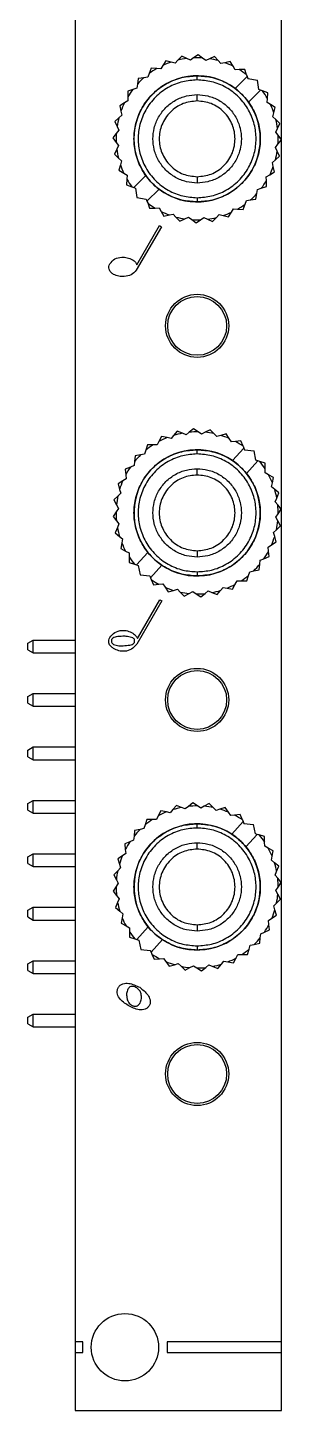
# Model space of a CAD drawing. Extents: x 93 to 106, y 90 to 218.
# Drawn here: x 93.5 to 105.5, y 89.9 to 155.6 of the extents above; entities that cross this region are included whole.
import ezdxf

# ---------------------------------------------------------------- set-up
doc = ezdxf.new("R2010")
doc.units = 0
doc.layers.get('0').update_dxf_attribs({"linetype": 'CONTINUOUS'})

msp = doc.modelspace()

# ---------------------------------------------------------------- linework, layer by layer
at = {"color": 7, "linetype": 'CONTINUOUS'}
for p, q in [((95.706, 215.131), (95.706, 93.131)), ((105.506, 93.131), (105.506, 180.8)), ((99.879, 153.811), (99.778, 153.649)), ((100.02, 154.035), (99.879, 153.811)), ((100.276, 153.97), (100.02, 154.035)), ((100.461, 153.923), (100.276, 153.97)), ((100.591, 154.061), (100.461, 153.923)), ((100.773, 154.253), (100.591, 154.061)), ((101.012, 154.139), (100.773, 154.253)), ((101.183, 154.057), (101.012, 154.139)), ((101.338, 154.168), (101.183, 154.057)), ((101.554, 154.321), (101.338, 154.168)), ((101.766, 154.162), (101.554, 154.321)), ((101.918, 154.048), (101.766, 154.162)), ((102.092, 154.126), (101.918, 154.048)), ((102.334, 154.235), (102.092, 154.126)), ((102.51, 154.038), (102.334, 154.235)), ((102.638, 153.896), (102.51, 154.038)), ((102.823, 153.939), (102.638, 153.896)), ((103.081, 153.998), (102.823, 153.939)), ((103.216, 153.77), (103.081, 153.998)), ((98.712, 153.183), (98.668, 152.923)), ((98.974, 153.221), (98.712, 153.183)), ((99.162, 153.248), (98.974, 153.221)), ((99.23, 153.426), (99.162, 153.248)), ((99.324, 153.674), (99.23, 153.426)), ((99.588, 153.66), (99.324, 153.674)), ((99.778, 153.649), (99.588, 153.66)), ((101.506, 153.121), (101.506, 153.321)), ((103.313, 153.607), (103.216, 153.77)), ((103.504, 153.612), (103.313, 153.607)), ((103.314, 152.715), (103.889, 153.277)), ((103.768, 153.62), (103.504, 153.612)), ((103.856, 153.37), (103.768, 153.62)), ((103.856, 153.37), (103.889, 153.277)), ((103.889, 153.277), (103.92, 153.191)), ((103.92, 153.191), (104.368, 153.115)), ((98.457, 152.672), (98.207, 152.583)), ((98.207, 152.583), (98.215, 152.319)), ((98.636, 152.735), (98.457, 152.672)), ((98.668, 152.923), (98.636, 152.735)), ((103.943, 152.071), (104.518, 152.633)), ((104.433, 152.665), (104.368, 153.115)), ((104.518, 152.633), (104.433, 152.665)), ((104.611, 152.597), (104.518, 152.633)), ((104.858, 152.503), (104.611, 152.597)), ((104.844, 152.239), (104.858, 152.503)), ((98.057, 152.031), (97.829, 151.896)), ((97.829, 151.896), (97.888, 151.638)), ((98.22, 152.129), (98.057, 152.031)), ((98.215, 152.319), (98.22, 152.129)), ((101.506, 152.121), (101.506, 152.421)), ((104.834, 152.049), (104.844, 152.239)), ((104.995, 151.948), (104.834, 152.049)), ((105.22, 151.807), (104.995, 151.948)), ((97.789, 151.326), (97.592, 151.149)), ((97.931, 151.453), (97.789, 151.326)), ((97.888, 151.638), (97.931, 151.453)), ((105.107, 151.366), (105.154, 151.551)), ((105.246, 151.236), (105.107, 151.366)), ((105.154, 151.551), (105.22, 151.807)), ((105.438, 151.054), (105.246, 151.236)), ((97.665, 150.581), (97.506, 150.369)), ((97.592, 151.149), (97.701, 150.907)), ((97.779, 150.734), (97.665, 150.581)), ((97.701, 150.907), (97.779, 150.734)), ((105.242, 150.644), (105.324, 150.815)), ((105.352, 150.489), (105.242, 150.644)), ((105.324, 150.815), (105.438, 151.054)), ((97.506, 150.369), (97.66, 150.154)), ((97.66, 150.154), (97.77, 149.999)), ((97.77, 149.999), (97.688, 149.827)), ((105.233, 149.909), (105.347, 150.061)), ((105.311, 149.735), (105.233, 149.909)), ((105.347, 150.061), (105.506, 150.273)), ((105.506, 150.273), (105.352, 150.489)), ((97.688, 149.827), (97.574, 149.588)), ((97.574, 149.588), (97.766, 149.407)), ((97.766, 149.407), (97.905, 149.276)), ((97.905, 149.276), (97.858, 149.092)), ((105.081, 149.189), (105.223, 149.317)), ((105.223, 149.317), (105.419, 149.494)), ((105.419, 149.494), (105.311, 149.735)), ((97.858, 149.092), (97.792, 148.835)), ((97.792, 148.835), (98.016, 148.695)), ((98.016, 148.695), (98.178, 148.593)), ((98.178, 148.593), (98.168, 148.403)), ((99.069, 148.571), (98.494, 148.01)), ((104.792, 148.514), (104.955, 148.611)), ((104.955, 148.611), (105.183, 148.746)), ((105.124, 149.004), (105.081, 149.189)), ((105.183, 148.746), (105.124, 149.004)), ((98.168, 148.403), (98.154, 148.139)), ((98.154, 148.139), (98.401, 148.045)), ((98.401, 148.045), (98.494, 148.01)), ((98.494, 148.01), (98.579, 147.977)), ((98.579, 147.977), (98.644, 147.527)), ((99.698, 147.927), (99.122, 147.366)), ((101.506, 148.521), (101.506, 148.221)), ((104.344, 147.72), (104.376, 147.907)), ((104.376, 147.907), (104.555, 147.971)), ((104.555, 147.971), (104.805, 148.059)), ((104.797, 148.324), (104.792, 148.514)), ((104.805, 148.059), (104.797, 148.324)), ((98.644, 147.527), (99.092, 147.451)), ((99.092, 147.451), (99.122, 147.366)), ((99.122, 147.366), (99.156, 147.272)), ((99.156, 147.272), (99.244, 147.022)), ((101.506, 147.521), (101.506, 147.321)), ((103.782, 147.216), (103.85, 147.394)), ((103.85, 147.394), (104.038, 147.421)), ((104.038, 147.421), (104.3, 147.459)), ((104.3, 147.459), (104.344, 147.72)), ((99.244, 147.022), (99.508, 147.03)), ((99.508, 147.03), (99.698, 147.036)), ((99.698, 147.036), (99.796, 146.872)), ((99.796, 146.872), (99.931, 146.644)), ((99.931, 146.644), (100.189, 146.704)), ((100.189, 146.704), (100.374, 146.746)), ((100.374, 146.746), (100.501, 146.605)), ((100.501, 146.605), (100.678, 146.408)), ((100.92, 146.516), (101.093, 146.594)), ((101.093, 146.594), (101.246, 146.48)), ((101.673, 146.475), (101.828, 146.585)), ((101.828, 146.585), (102, 146.503)), ((102.239, 146.389), (102.421, 146.581)), ((102.421, 146.581), (102.551, 146.72)), ((102.551, 146.72), (102.736, 146.673)), ((102.736, 146.673), (102.992, 146.607)), ((102.992, 146.607), (103.133, 146.832)), ((103.133, 146.832), (103.234, 146.993)), ((103.234, 146.993), (103.424, 146.983)), ((103.424, 146.983), (103.688, 146.969)), ((103.688, 146.969), (103.782, 147.216)), ((99.812, 146.144), (98.616, 144.072)), ((98.637, 144.331), (99.716, 146.199)), ((99.716, 146.199), (99.812, 146.144)), ((100.678, 146.408), (100.92, 146.516)), ((101.246, 146.48), (101.458, 146.321)), ((101.458, 146.321), (101.673, 146.475)), ((102, 146.503), (102.239, 146.389)), ((99.82, 136.168), (99.692, 135.937)), ((100.08, 136.117), (99.82, 136.168)), ((100.266, 136.08), (100.08, 136.117)), ((100.389, 136.226), (100.266, 136.08)), ((100.56, 136.428), (100.389, 136.226)), ((100.805, 136.327), (100.56, 136.428)), ((100.98, 136.254), (100.805, 136.327)), ((101.129, 136.373), (100.98, 136.254)), ((101.336, 136.538), (101.129, 136.373)), ((101.557, 136.391), (101.336, 136.538)), ((101.715, 136.285), (101.557, 136.391)), ((101.884, 136.373), (101.715, 136.285)), ((102.119, 136.494), (101.884, 136.373)), ((102.307, 136.307), (102.119, 136.494)), ((102.441, 136.173), (102.307, 136.307)), ((102.624, 136.225), (102.441, 136.173)), ((102.879, 136.298), (102.624, 136.225)), ((103.026, 136.078), (102.879, 136.298)), ((103.132, 135.92), (103.026, 136.078)), ((99.064, 135.518), (99.006, 135.336)), ((99.145, 135.77), (99.064, 135.518)), ((99.409, 135.77), (99.145, 135.77)), ((99.6, 135.77), (99.409, 135.77)), ((99.692, 135.937), (99.6, 135.77)), ((101.506, 135.341), (101.506, 135.541)), ((103.321, 135.936), (103.132, 135.92)), ((103.181, 135.03), (103.725, 135.622)), ((103.585, 135.958), (103.321, 135.936)), ((103.687, 135.714), (103.585, 135.958)), ((103.687, 135.714), (103.725, 135.622)), ((103.725, 135.622), (103.76, 135.538)), ((103.76, 135.538), (104.212, 135.487)), ((104.301, 135.041), (104.212, 135.487)), ((98.509, 134.795), (98.333, 134.722)), ((98.53, 134.984), (98.509, 134.795)), ((98.56, 135.247), (98.53, 134.984)), ((98.82, 135.299), (98.56, 135.247)), ((99.006, 135.336), (98.82, 135.299)), ((103.844, 134.421), (104.388, 135.013)), ((104.388, 135.013), (104.301, 135.041)), ((104.482, 134.983), (104.388, 135.013)), ((104.735, 134.902), (104.482, 134.983)), ((104.735, 134.638), (104.735, 134.902)), ((98.127, 134.167), (97.969, 134.061)), ((98.333, 134.722), (98.089, 134.62)), ((98.089, 134.62), (98.111, 134.357)), ((98.111, 134.357), (98.127, 134.167)), ((101.506, 134.341), (101.506, 134.641)), ((104.735, 134.448), (104.735, 134.638)), ((104.902, 134.355), (104.735, 134.448)), ((105.133, 134.227), (104.902, 134.355)), ((105.082, 133.968), (105.133, 134.227)), ((97.874, 133.477), (97.74, 133.342)), ((97.969, 134.061), (97.749, 133.914)), ((97.749, 133.914), (97.822, 133.659)), ((97.822, 133.659), (97.874, 133.477)), ((105.045, 133.781), (105.082, 133.968)), ((105.19, 133.658), (105.045, 133.781)), ((105.392, 133.487), (105.19, 133.658)), ((105.291, 133.243), (105.392, 133.487)), ((97.74, 133.342), (97.553, 133.154)), ((97.553, 133.154), (97.675, 132.919)), ((97.675, 132.919), (97.762, 132.75)), ((105.219, 133.067), (105.291, 133.243)), ((105.337, 132.918), (105.219, 133.067)), ((105.502, 132.711), (105.337, 132.918)), ((97.656, 132.592), (97.51, 132.372)), ((97.51, 132.372), (97.674, 132.165)), ((97.762, 132.75), (97.656, 132.592)), ((97.674, 132.165), (97.793, 132.016)), ((105.25, 132.332), (105.356, 132.491)), ((105.337, 132.163), (105.25, 132.332)), ((105.459, 131.928), (105.337, 132.163)), ((105.356, 132.491), (105.502, 132.711)), ((97.72, 131.84), (97.619, 131.595)), ((97.619, 131.595), (97.821, 131.424)), ((97.793, 132.016), (97.72, 131.84)), ((105.137, 131.606), (105.272, 131.74)), ((105.19, 131.423), (105.137, 131.606)), ((105.272, 131.74), (105.459, 131.928)), ((97.821, 131.424), (97.967, 131.301)), ((97.93, 131.115), (97.879, 130.855)), ((97.879, 130.855), (98.11, 130.727)), ((97.967, 131.301), (97.93, 131.115)), ((104.885, 130.915), (105.043, 131.021)), ((104.901, 130.726), (104.885, 130.915)), ((105.043, 131.021), (105.263, 131.169)), ((105.263, 131.169), (105.19, 131.423)), ((98.11, 130.727), (98.277, 130.635)), ((98.277, 130.635), (98.277, 130.445)), ((98.277, 130.445), (98.277, 130.18)), ((98.277, 130.18), (98.529, 130.099)), ((99.168, 130.661), (98.624, 130.069)), ((101.506, 130.741), (101.506, 130.441)), ((104.482, 130.098), (104.503, 130.287)), ((104.503, 130.287), (104.679, 130.36)), ((104.679, 130.36), (104.923, 130.462)), ((104.923, 130.462), (104.901, 130.726)), ((98.529, 130.099), (98.624, 130.069)), ((98.624, 130.069), (98.711, 130.041)), ((98.711, 130.041), (98.8, 129.595)), ((98.8, 129.595), (99.252, 129.544)), ((99.252, 129.544), (99.287, 129.46)), ((99.831, 130.052), (99.287, 129.46)), ((101.506, 129.741), (101.506, 129.541)), ((103.867, 129.313), (103.948, 129.565)), ((103.948, 129.565), (104.006, 129.746)), ((104.006, 129.746), (104.192, 129.783)), ((104.192, 129.783), (104.452, 129.835)), ((104.452, 129.835), (104.482, 130.098)), ((99.287, 129.46), (99.325, 129.368)), ((99.325, 129.368), (99.427, 129.124)), ((99.427, 129.124), (99.69, 129.146)), ((99.69, 129.146), (99.88, 129.162)), ((99.88, 129.162), (99.986, 129.004)), ((99.986, 129.004), (100.133, 128.784)), ((100.133, 128.784), (100.388, 128.857)), ((100.388, 128.857), (100.57, 128.91)), ((100.57, 128.91), (100.705, 128.775)), ((101.883, 128.71), (102.031, 128.828)), ((102.031, 128.828), (102.207, 128.756)), ((102.452, 128.655), (102.623, 128.857)), ((102.623, 128.857), (102.746, 129.002)), ((102.746, 129.002), (102.932, 128.965)), ((102.932, 128.965), (103.192, 128.914)), ((103.192, 128.914), (103.32, 129.145)), ((103.32, 129.145), (103.412, 129.312)), ((103.412, 129.312), (103.603, 129.312)), ((103.603, 129.312), (103.867, 129.313)), ((99.825, 128.356), (98.638, 126.3)), ((98.666, 126.571), (99.729, 128.412)), ((99.729, 128.412), (99.825, 128.356)), ((100.705, 128.775), (100.893, 128.588)), ((100.893, 128.588), (101.128, 128.71)), ((101.128, 128.71), (101.297, 128.797)), ((101.297, 128.797), (101.455, 128.692)), ((101.455, 128.692), (101.676, 128.545)), ((101.676, 128.545), (101.883, 128.71)), ((102.207, 128.756), (102.452, 128.655)), ((93.455, 126.349), (93.709, 126.496)), ((93.455, 126.033), (93.455, 126.349)), ((93.709, 125.886), (93.709, 126.496)), ((93.709, 126.496), (95.706, 126.496)), ((93.455, 126.033), (93.709, 125.886)), ((93.709, 125.886), (95.706, 125.886)), ((93.455, 123.809), (93.709, 123.956)), ((93.455, 123.493), (93.455, 123.809)), ((93.709, 123.346), (93.709, 123.956)), ((93.709, 123.956), (95.706, 123.956)), ((93.455, 123.493), (93.709, 123.346)), ((93.709, 123.346), (95.706, 123.346)), ((93.455, 121.269), (93.709, 121.416)), ((93.455, 120.953), (93.455, 121.269)), ((93.455, 120.953), (93.709, 120.806)), ((93.709, 120.806), (93.709, 121.416)), ((93.709, 121.416), (95.706, 121.416)), ((93.709, 120.806), (95.706, 120.806)), ((93.455, 118.729), (93.709, 118.876)), ((93.455, 118.413), (93.455, 118.729)), ((93.455, 118.413), (93.709, 118.266)), ((93.709, 118.266), (93.709, 118.876)), ((93.709, 118.876), (95.706, 118.876)), ((99.785, 118.372), (99.659, 118.139)), ((100.045, 118.323), (99.785, 118.372)), ((100.232, 118.288), (100.045, 118.323)), ((100.353, 118.435), (100.232, 118.288)), ((100.522, 118.638), (100.353, 118.435)), ((100.768, 118.54), (100.522, 118.638)), ((100.944, 118.469), (100.768, 118.54)), ((101.092, 118.589), (100.944, 118.469)), ((101.297, 118.756), (101.092, 118.589)), ((101.519, 118.611), (101.297, 118.756)), ((101.678, 118.507), (101.519, 118.611)), ((101.847, 118.596), (101.678, 118.507)), ((102.081, 118.72), (101.847, 118.596)), ((102.27, 118.535), (102.081, 118.72)), ((102.406, 118.402), (102.27, 118.535)), ((102.588, 118.456), (102.406, 118.402)), ((102.842, 118.531), (102.588, 118.456)), ((102.991, 118.313), (102.842, 118.531)), ((103.099, 118.156), (102.991, 118.313)), ((93.709, 118.266), (95.706, 118.266)), ((99.035, 117.714), (98.979, 117.532)), ((99.113, 117.967), (99.035, 117.714)), ((99.378, 117.97), (99.113, 117.967)), ((99.568, 117.972), (99.378, 117.97)), ((99.659, 118.139), (99.568, 117.972)), ((101.506, 117.561), (101.506, 117.761)), ((103.288, 118.174), (103.099, 118.156)), ((103.157, 117.266), (103.695, 117.864)), ((103.552, 118.198), (103.288, 118.174)), ((103.656, 117.955), (103.552, 118.198)), ((103.656, 117.955), (103.695, 117.864)), ((103.695, 117.864), (103.731, 117.78)), ((103.731, 117.78), (104.183, 117.733)), ((104.277, 117.288), (104.183, 117.733)), ((98.507, 117.175), (98.487, 116.986)), ((98.534, 117.438), (98.507, 117.175)), ((98.793, 117.493), (98.534, 117.438)), ((98.979, 117.532), (98.793, 117.493)), ((103.825, 116.664), (104.364, 117.261)), ((104.364, 117.261), (104.277, 117.288)), ((104.459, 117.232), (104.364, 117.261)), ((104.711, 117.154), (104.459, 117.232)), ((104.714, 116.889), (104.711, 117.154)), ((93.455, 116.189), (93.709, 116.336)), ((93.709, 115.726), (93.709, 116.336)), ((93.709, 116.336), (95.706, 116.336)), ((98.111, 116.354), (97.954, 116.247)), ((98.312, 116.911), (98.069, 116.807)), ((98.069, 116.807), (98.093, 116.544)), ((98.093, 116.544), (98.111, 116.354)), ((98.487, 116.986), (98.312, 116.911)), ((101.506, 116.561), (101.506, 116.861)), ((104.717, 116.699), (104.714, 116.889)), ((104.884, 116.608), (104.717, 116.699)), ((105.117, 116.482), (104.884, 116.608)), ((105.068, 116.222), (105.117, 116.482)), ((93.455, 115.873), (93.455, 116.189)), ((93.455, 115.873), (93.709, 115.726)), ((93.709, 115.726), (95.706, 115.726)), ((97.954, 116.247), (97.736, 116.097)), ((97.736, 116.097), (97.811, 115.844)), ((97.811, 115.844), (97.866, 115.661)), ((105.033, 116.035), (105.068, 116.222)), ((105.179, 115.914), (105.033, 116.035)), ((105.383, 115.745), (105.179, 115.914)), ((105.284, 115.499), (105.383, 115.745)), ((97.732, 115.525), (97.547, 115.336)), ((97.547, 115.336), (97.671, 115.102)), ((97.671, 115.102), (97.76, 114.934)), ((97.866, 115.661), (97.732, 115.525)), ((105.214, 115.323), (105.284, 115.499)), ((105.334, 115.175), (105.214, 115.323)), ((105.5, 114.97), (105.334, 115.175)), ((97.656, 114.774), (97.511, 114.553)), ((97.511, 114.553), (97.678, 114.347)), ((97.76, 114.934), (97.656, 114.774)), ((105.252, 114.589), (105.356, 114.748)), ((105.341, 114.42), (105.252, 114.589)), ((105.464, 114.186), (105.341, 114.42)), ((105.356, 114.748), (105.5, 114.97)), ((93.455, 113.649), (93.709, 113.796)), ((93.709, 113.186), (93.709, 113.796)), ((93.709, 113.796), (95.706, 113.796)), ((97.727, 114.023), (97.629, 113.777)), ((97.629, 113.777), (97.833, 113.609)), ((97.678, 114.347), (97.798, 114.2)), ((97.798, 114.2), (97.727, 114.023)), ((105.146, 113.861), (105.279, 113.997)), ((105.201, 113.679), (105.146, 113.861)), ((105.279, 113.997), (105.464, 114.186)), ((93.455, 113.333), (93.455, 113.649)), ((93.455, 113.333), (93.709, 113.186)), ((93.709, 113.186), (95.706, 113.186)), ((97.833, 113.609), (97.979, 113.487)), ((97.944, 113.3), (97.895, 113.04)), ((97.979, 113.487), (97.944, 113.3)), ((104.901, 113.168), (105.058, 113.276)), ((104.918, 112.979), (104.901, 113.168)), ((105.058, 113.276), (105.276, 113.425)), ((105.276, 113.425), (105.201, 113.679)), ((97.895, 113.04), (98.128, 112.914)), ((98.128, 112.914), (98.295, 112.823)), ((98.295, 112.823), (98.297, 112.633)), ((98.297, 112.633), (98.3, 112.369)), ((99.186, 112.859), (98.648, 112.261)), ((101.506, 112.961), (101.506, 112.661)), ((104.505, 112.347), (104.525, 112.537)), ((104.525, 112.537), (104.7, 112.611)), ((104.7, 112.611), (104.943, 112.715)), ((104.943, 112.715), (104.918, 112.979)), ((98.3, 112.369), (98.553, 112.29)), ((98.553, 112.29), (98.648, 112.261)), ((98.648, 112.261), (98.735, 112.234)), ((98.735, 112.234), (98.829, 111.789)), ((98.829, 111.789), (99.281, 111.742)), ((99.281, 111.742), (99.317, 111.659)), ((99.855, 112.256), (99.317, 111.659)), ((101.506, 111.961), (101.506, 111.761)), ((103.899, 111.556), (103.977, 111.809)), ((103.977, 111.809), (104.033, 111.99)), ((104.033, 111.99), (104.219, 112.03)), ((104.219, 112.03), (104.478, 112.084)), ((104.478, 112.084), (104.505, 112.347)), ((93.455, 111.109), (93.709, 111.256)), ((93.455, 110.793), (93.455, 111.109)), ((93.709, 110.646), (93.709, 111.256)), ((93.709, 111.256), (95.706, 111.256)), ((99.317, 111.659), (99.356, 111.567)), ((99.356, 111.567), (99.46, 111.324)), ((99.46, 111.324), (99.724, 111.349)), ((99.724, 111.349), (99.913, 111.366)), ((99.913, 111.366), (100.02, 111.209)), ((100.02, 111.209), (100.17, 110.991)), ((100.424, 111.066), (100.606, 111.121)), ((100.606, 111.121), (100.742, 110.988)), ((102.49, 110.884), (102.659, 111.088)), ((102.659, 111.088), (102.78, 111.234)), ((102.78, 111.234), (102.967, 111.199)), ((102.967, 111.199), (103.227, 111.15)), ((103.227, 111.15), (103.353, 111.383)), ((103.353, 111.383), (103.444, 111.551)), ((103.444, 111.551), (103.634, 111.553)), ((103.634, 111.553), (103.899, 111.556)), ((93.455, 110.793), (93.709, 110.646)), ((93.709, 110.646), (95.706, 110.646)), ((100.17, 110.991), (100.424, 111.066)), ((100.742, 110.988), (100.931, 110.803)), ((100.931, 110.803), (101.165, 110.926)), ((101.165, 110.926), (101.333, 111.015)), ((101.333, 111.015), (101.493, 110.911)), ((101.493, 110.911), (101.714, 110.767)), ((101.714, 110.767), (101.92, 110.933)), ((101.92, 110.933), (102.067, 111.053)), ((102.067, 111.053), (102.244, 110.983)), ((102.244, 110.983), (102.49, 110.884)), ((93.455, 108.569), (93.709, 108.716)), ((93.455, 108.253), (93.455, 108.569)), ((93.709, 108.106), (93.709, 108.716)), ((93.709, 108.716), (95.706, 108.716)), ((93.455, 108.253), (93.709, 108.106)), ((93.709, 108.106), (95.706, 108.106)), ((95.706, 93.131), (95.706, 92.631)), ((96.076, 93.131), (95.706, 93.131)), ((96.076, 92.631), (96.076, 93.131)), ((100.076, 93.131), (100.076, 92.631)), ((105.506, 93.131), (100.076, 93.131)), ((105.506, 92.631), (105.506, 93.131)), ((95.706, 92.631), (96.076, 92.631)), ((95.706, 92.631), (95.706, 89.881)), ((100.076, 92.631), (105.506, 92.631)), ((105.506, 89.881), (105.506, 92.631)), ((95.706, 89.881), (105.506, 89.881))]:
    msp.add_line(p, q, dxfattribs=at)
for centre, radius in [((101.506, 141.431), 1.5), ((101.506, 141.431), 1.4), ((101.506, 123.651), 1.5), ((101.506, 123.651), 1.4), ((101.506, 105.871), 1.5), ((101.506, 105.871), 1.4), ((98.076, 92.881), 1.6)]:
    msp.add_circle(centre, radius, dxfattribs=at)
for centre, radius, start, end in [((101.506, 150.321), 3.85, 108.62559, 114.99334), ((101.506, 150.321), 3.85, 97.37559, 103.74334), ((101.506, 150.321), 3.85, 86.12559, 92.49334), ((101.506, 150.321), 3.85, 74.87559, 81.24334), ((101.506, 150.321), 3.85, 63.62559, 69.99334), ((101.506, 150.321), 3, 52.93639, 215.68254), ((101.506, 150.321), 3.85, 131.12559, 137.49334), ((101.506, 150.321), 3.85, 119.87559, 126.24334), ((101.506, 150.321), 3.85, 52.37559, 58.74334), ((101.506, 150.321), 3.85, 142.37559, 148.74334), ((101.506, 150.321), 3, 35.68254, 52.93639), ((101.506, 150.321), 3.85, 29.87559, 36.24334), ((101.506, 150.321), 3.85, 153.62559, 159.99334), ((101.506, 150.321), 3, 232.93639, 35.68254), ((101.506, 150.321), 3.85, 18.62559, 24.99334), ((101.506, 150.321), 3.85, 164.87559, 171.24334), ((101.506, 150.321), 3.85, 7.37559, 13.74334), ((101.506, 150.321), 3.85, 176.12559, 182.49334), ((101.506, 150.321), 3.85, 356.12559, 2.49334), ((101.506, 150.321), 3.85, 187.37559, 193.74334), ((101.506, 150.321), 3.85, 344.87559, 351.24334), ((101.506, 150.321), 3.85, 198.62559, 204.99334), ((101.506, 150.321), 3, 215.68254, 232.93639), ((101.506, 150.321), 3.85, 333.62559, 339.99334), ((101.506, 150.321), 3.85, 209.87559, 216.24334), ((101.506, 150.321), 3.85, 322.37559, 328.74334), ((101.506, 150.321), 3.85, 232.37559, 238.74334), ((101.506, 150.321), 3.85, 311.12559, 317.49334), ((101.506, 150.321), 3.85, 243.62559, 249.99334), ((101.506, 150.321), 3.85, 254.87559, 261.24334), ((101.506, 150.321), 3.85, 277.37559, 283.74334), ((101.506, 150.321), 3.85, 288.62559, 294.99334), ((101.506, 150.321), 3.85, 299.87559, 306.24334), ((101.506, 150.321), 3.85, 266.12559, 272.49334), ((101.506, 132.541), 3.85, 111.74624, 118.11399), ((101.506, 132.541), 3.85, 100.49624, 106.86399), ((101.506, 132.541), 3.85, 89.24624, 95.61399), ((101.506, 132.541), 3.85, 77.99624, 84.36399), ((101.506, 132.541), 3.85, 66.74624, 73.11399), ((101.506, 132.541), 3, 56.05704, 218.80319), ((101.506, 132.541), 3.85, 122.99624, 129.36399), ((101.506, 132.541), 3.85, 55.49624, 61.86399), ((101.506, 132.541), 3.85, 134.24624, 140.61399), ((101.506, 132.541), 3, 38.80319, 56.05704), ((101.506, 132.541), 3.85, 32.99624, 39.36399), ((101.506, 132.541), 3.85, 145.49624, 151.86399), ((101.506, 132.541), 3, 236.05704, 38.80319), ((101.506, 132.541), 3.85, 21.74624, 28.11399), ((101.506, 132.541), 3.85, 156.74624, 163.11399), ((101.506, 132.541), 3.85, 10.49624, 16.86399), ((101.506, 132.541), 3.85, 167.99624, 174.36399), ((101.506, 132.541), 3.85, 359.24624, 5.61399), ((101.506, 132.541), 3.85, 179.24624, 185.61399), ((101.506, 132.541), 3.85, 347.99624, 354.36399), ((101.506, 132.541), 3.85, 190.49624, 196.86399), ((101.506, 132.541), 3.85, 201.74624, 208.11399), ((101.506, 132.541), 3.85, 336.74624, 343.11399), ((101.506, 132.541), 3.85, 212.99624, 219.36399), ((101.506, 132.541), 3, 218.80319, 236.05704), ((101.506, 132.541), 3.85, 325.49624, 331.86399), ((101.506, 132.541), 3.85, 302.99624, 309.36399), ((101.506, 132.541), 3.85, 314.24624, 320.61399), ((101.506, 132.541), 3.85, 235.49624, 241.86399), ((101.506, 132.541), 3.85, 246.74624, 253.11399), ((101.506, 132.541), 3.85, 280.49624, 286.86399), ((101.506, 132.541), 3.85, 291.74624, 298.11399), ((101.506, 132.541), 3.85, 257.99624, 264.36399), ((101.506, 132.541), 3.85, 269.24624, 275.61399), ((101.506, 114.761), 3.85, 112.30361, 118.67136), ((101.506, 114.761), 3.85, 101.05361, 107.42136), ((101.506, 114.761), 3.85, 89.80361, 96.17136), ((101.506, 114.761), 3.85, 78.55361, 84.92136), ((101.506, 114.761), 3.85, 67.30361, 73.67136), ((101.506, 114.761), 3, 56.61441, 219.36056), ((101.506, 114.761), 3.85, 123.55361, 129.92136), ((101.506, 114.761), 3.85, 56.05361, 62.42136), ((101.506, 114.761), 3.85, 134.80361, 141.17136), ((101.506, 114.761), 3, 39.36056, 56.61441), ((101.506, 114.761), 3.85, 33.55361, 39.92136), ((101.506, 114.761), 3.85, 146.05361, 152.42136), ((101.506, 114.761), 3, 236.61441, 39.36056), ((101.506, 114.761), 3.85, 22.30361, 28.67136), ((101.506, 114.761), 3.85, 157.30361, 163.67136), ((101.506, 114.761), 3.85, 11.05361, 17.42136), ((101.506, 114.761), 3.85, 168.55361, 174.92136), ((101.506, 114.761), 3.85, 359.80361, 6.17136), ((101.506, 114.761), 3.85, 179.80361, 186.17136), ((101.506, 114.761), 3.85, 348.55361, 354.92136), ((101.506, 114.761), 3.85, 191.05361, 197.42136), ((101.506, 114.761), 3.85, 202.30361, 208.67136), ((101.506, 114.761), 3.85, 337.30361, 343.67136), ((101.506, 114.761), 3.85, 213.55361, 219.92136), ((101.506, 114.761), 3, 219.36056, 236.61441), ((101.506, 114.761), 3.85, 326.05361, 332.42136), ((101.506, 114.761), 3.85, 303.55361, 309.92136), ((101.506, 114.761), 3.85, 314.80361, 321.17136), ((101.506, 114.761), 3.85, 236.05361, 242.42136), ((101.506, 114.761), 3.85, 247.30361, 253.67136), ((101.506, 114.761), 3.85, 281.05361, 287.42136), ((101.506, 114.761), 3.85, 292.30361, 298.67136), ((101.506, 114.761), 3.85, 258.55361, 264.92136), ((101.506, 114.761), 3.85, 269.80361, 276.17136)]:
    msp.add_arc(centre, radius, start, end, dxfattribs=at)
for points, knots in [([(101.506, 147.321), (101.259, 147.339), (100.749, 147.376), (100.012, 147.68), (99.358, 148.172), (98.862, 148.828), (98.569, 149.564), (98.475, 150.321), (98.569, 151.079), (98.862, 151.815), (99.358, 152.47), (100.012, 152.962), (100.749, 153.267), (101.259, 153.303), (101.506, 153.321)], [0, 0, 0, 0, 0.078504, 0.162677, 0.25, 0.337323, 0.421496, 0.5, 0.578504, 0.662677, 0.75, 0.837323, 0.921496, 1, 1, 1, 1]), ([(101.506, 153.321), (101.752, 153.303), (102.263, 153.267), (103, 152.962), (103.654, 152.47), (104.15, 151.815), (104.443, 151.079), (104.536, 150.321), (104.443, 149.564), (104.15, 148.828), (103.654, 148.172), (103, 147.68), (102.263, 147.376), (101.752, 147.339), (101.506, 147.321)], [0, 0, 0, 0, 0.078504, 0.162677, 0.25, 0.337323, 0.421496, 0.5, 0.578504, 0.662677, 0.75, 0.837323, 0.921496, 1, 1, 1, 1]), ([(101.506, 153.121), (101.276, 153.105), (100.799, 153.07), (100.112, 152.786), (99.501, 152.327), (99.038, 151.715), (98.765, 151.028), (98.677, 150.321), (98.765, 149.614), (99.038, 148.927), (99.501, 148.316), (100.112, 147.856), (100.799, 147.572), (101.276, 147.538), (101.506, 147.521)], [0, 0, 0, 0, 0.078504, 0.162677, 0.25, 0.337323, 0.421496, 0.5, 0.578504, 0.662677, 0.75, 0.837323, 0.921496, 1, 1, 1, 1]), ([(101.506, 147.521), (101.736, 147.538), (102.213, 147.572), (102.9, 147.856), (103.511, 148.316), (103.973, 148.927), (104.247, 149.614), (104.334, 150.321), (104.247, 151.028), (103.973, 151.715), (103.511, 152.327), (102.9, 152.786), (102.213, 153.07), (101.736, 153.105), (101.506, 153.121)], [0, 0, 0, 0, 0.078504, 0.162677, 0.25, 0.337323, 0.421496, 0.5, 0.578504, 0.662677, 0.75, 0.837323, 0.921496, 1, 1, 1, 1]), ([(101.506, 148.221), (101.333, 148.234), (100.976, 148.259), (100.46, 148.472), (100.002, 148.817), (99.655, 149.276), (99.45, 149.791), (99.385, 150.321), (99.45, 150.851), (99.655, 151.367), (100.002, 151.825), (100.46, 152.17), (100.976, 152.383), (101.333, 152.409), (101.506, 152.421)], [0, 0, 0, 0, 0.078504, 0.162677, 0.25, 0.337323, 0.421496, 0.5, 0.578504, 0.662677, 0.75, 0.837323, 0.921496, 1, 1, 1, 1]), ([(101.506, 152.121), (101.28, 152.096), (100.809, 152.044), (100.197, 151.626), (99.796, 151.019), (99.663, 150.321), (99.796, 149.623), (100.197, 149.016), (100.809, 148.598), (101.28, 148.546), (101.506, 148.521)], [0, 0, 0, 0, 0.120054, 0.25, 0.379946, 0.5, 0.620054, 0.75, 0.879946, 1, 1, 1, 1]), ([(101.506, 152.421), (101.678, 152.409), (102.036, 152.383), (102.551, 152.17), (103.01, 151.825), (103.357, 151.367), (103.562, 150.851), (103.627, 150.321), (103.562, 149.791), (103.357, 149.276), (103.01, 148.817), (102.551, 148.472), (102.036, 148.259), (101.678, 148.234), (101.506, 148.221)], [0, 0, 0, 0, 0.078504, 0.162677, 0.25, 0.337323, 0.421496, 0.5, 0.578504, 0.662677, 0.75, 0.837323, 0.921496, 1, 1, 1, 1]), ([(101.506, 148.521), (101.732, 148.546), (102.203, 148.598), (102.815, 149.016), (103.216, 149.623), (103.349, 150.321), (103.216, 151.019), (102.815, 151.626), (102.203, 152.044), (101.732, 152.096), (101.506, 152.121)], [0, 0, 0, 0, 0.120054, 0.25, 0.379946, 0.5, 0.620054, 0.75, 0.879946, 1, 1, 1, 1]), ([(97.361, 144.382), (97.435, 144.468), (97.583, 144.641), (97.903, 144.71), (98.193, 144.688), (98.353, 144.611), (98.433, 144.573)], [0, 0, 0, 0, 0.2783, 0.558213, 0.779085, 1, 1, 1, 1]), ([(97.539, 143.878), (97.492, 143.91), (97.399, 143.973), (97.319, 144.113), (97.305, 144.261), (97.342, 144.342), (97.361, 144.382)], [0, 0, 0, 0, 0.280577, 0.560305, 0.77989, 1, 1, 1, 1]), ([(98.616, 144.072), (98.539, 143.991), (98.383, 143.828), (98.068, 143.772), (97.781, 143.774), (97.619, 143.843), (97.539, 143.878)], [0, 0, 0, 0, 0.27751, 0.558305, 0.779461, 1, 1, 1, 1]), ([(98.433, 144.573), (98.484, 144.538), (98.575, 144.476), (98.618, 144.375), (98.637, 144.331)], [0, 0, 0, 0, 0.559969, 1, 1, 1, 1]), ([(101.506, 129.541), (101.259, 129.559), (100.749, 129.596), (100.012, 129.9), (99.358, 130.392), (98.862, 131.048), (98.569, 131.784), (98.475, 132.541), (98.569, 133.299), (98.862, 134.035), (99.358, 134.69), (100.012, 135.182), (100.749, 135.487), (101.259, 135.523), (101.506, 135.541)], [0, 0, 0, 0, 0.078504, 0.162677, 0.25, 0.337323, 0.421496, 0.5, 0.578504, 0.662677, 0.75, 0.837323, 0.921496, 1, 1, 1, 1]), ([(101.506, 135.541), (101.752, 135.523), (102.263, 135.487), (103, 135.182), (103.654, 134.69), (104.15, 134.035), (104.443, 133.299), (104.536, 132.541), (104.443, 131.784), (104.15, 131.048), (103.654, 130.392), (103, 129.9), (102.263, 129.596), (101.752, 129.559), (101.506, 129.541)], [0, 0, 0, 0, 0.078504, 0.162677, 0.25, 0.337323, 0.421496, 0.5, 0.578504, 0.662677, 0.75, 0.837323, 0.921496, 1, 1, 1, 1]), ([(101.506, 135.341), (101.276, 135.325), (100.799, 135.29), (100.112, 135.006), (99.501, 134.547), (99.038, 133.935), (98.765, 133.248), (98.677, 132.541), (98.765, 131.834), (99.038, 131.147), (99.501, 130.536), (100.112, 130.076), (100.799, 129.792), (101.276, 129.758), (101.506, 129.741)], [0, 0, 0, 0, 0.078504, 0.162677, 0.25, 0.337323, 0.421496, 0.5, 0.578504, 0.662677, 0.75, 0.837323, 0.921496, 1, 1, 1, 1]), ([(101.506, 129.741), (101.736, 129.758), (102.213, 129.792), (102.9, 130.076), (103.511, 130.536), (103.973, 131.147), (104.247, 131.834), (104.334, 132.541), (104.247, 133.248), (103.973, 133.935), (103.511, 134.547), (102.9, 135.006), (102.213, 135.29), (101.736, 135.325), (101.506, 135.341)], [0, 0, 0, 0, 0.078504, 0.162677, 0.25, 0.337323, 0.421496, 0.5, 0.578504, 0.662677, 0.75, 0.837323, 0.921496, 1, 1, 1, 1]), ([(101.506, 130.441), (101.333, 130.454), (100.976, 130.479), (100.46, 130.692), (100.002, 131.037), (99.655, 131.496), (99.45, 132.011), (99.385, 132.541), (99.45, 133.071), (99.655, 133.587), (100.002, 134.045), (100.46, 134.39), (100.976, 134.603), (101.333, 134.629), (101.506, 134.641)], [0, 0, 0, 0, 0.0785035, 0.1626766, 0.25, 0.3373234, 0.4214965, 0.5, 0.5785035, 0.6626766, 0.75, 0.8373234, 0.9214965, 1, 1, 1, 1]), ([(101.506, 134.341), (101.28, 134.316), (100.809, 134.264), (100.197, 133.846), (99.796, 133.239), (99.663, 132.541), (99.796, 131.843), (100.197, 131.236), (100.809, 130.818), (101.28, 130.766), (101.506, 130.741)], [0, 0, 0, 0, 0.120054, 0.25, 0.379946, 0.5, 0.620054, 0.75, 0.879946, 1, 1, 1, 1]), ([(101.506, 134.641), (101.678, 134.629), (102.036, 134.603), (102.551, 134.39), (103.01, 134.045), (103.357, 133.587), (103.562, 133.071), (103.627, 132.541), (103.562, 132.011), (103.357, 131.496), (103.01, 131.037), (102.551, 130.692), (102.036, 130.479), (101.678, 130.454), (101.506, 130.441)], [0, 0, 0, 0, 0.078504, 0.162677, 0.25, 0.337323, 0.421496, 0.5, 0.578504, 0.662677, 0.75, 0.837323, 0.921496, 1, 1, 1, 1]), ([(101.506, 130.741), (101.732, 130.766), (102.203, 130.818), (102.815, 131.236), (103.216, 131.843), (103.349, 132.541), (103.216, 133.239), (102.815, 133.846), (102.203, 134.264), (101.732, 134.316), (101.506, 134.341)], [0, 0, 0, 0, 0.120054, 0.25, 0.379946, 0.5, 0.620054, 0.75, 0.879946, 1, 1, 1, 1]), ([(97.353, 126.618), (97.429, 126.707), (97.581, 126.884), (97.906, 126.97), (98.205, 126.945), (98.367, 126.862), (98.449, 126.82)], [0, 0, 0, 0, 0.279333, 0.558846, 0.779084, 1, 1, 1, 1]), ([(97.536, 126.099), (97.488, 126.132), (97.392, 126.197), (97.308, 126.341), (97.294, 126.494), (97.333, 126.577), (97.353, 126.618)], [0, 0, 0, 0, 0.280578, 0.560295, 0.779882, 1, 1, 1, 1]), ([(97.451, 126.54), (97.445, 126.524), (97.436, 126.497), (97.434, 126.467), (97.434, 126.455)], [0, 0, 0, 0, 0.558554, 1, 1, 1, 1]), ([(97.434, 126.455), (97.435, 126.435), (97.437, 126.396), (97.468, 126.331), (97.51, 126.301), (97.535, 126.283)], [0, 0, 0, 0, 0.280466, 0.560646, 1, 1, 1, 1]), ([(97.983, 126.675), (97.877, 126.672), (97.731, 126.668), (97.542, 126.627), (97.481, 126.569), (97.451, 126.54)], [0, 0, 0, 0, 0.561571, 0.782109, 1, 1, 1, 1]), ([(97.535, 126.283), (97.618, 126.258), (97.766, 126.212), (97.92, 126.222), (97.988, 126.227)], [0, 0, 0, 0, 0.558095, 1, 1, 1, 1]), ([(98.638, 126.3), (98.561, 126.213), (98.405, 126.037), (98.081, 125.946), (97.78, 125.973), (97.618, 126.057), (97.536, 126.099)], [0, 0, 0, 0, 0.279418, 0.559107, 0.779113, 1, 1, 1, 1]), ([(98.447, 126.601), (98.363, 126.628), (98.211, 126.675), (98.053, 126.675), (97.983, 126.675)], [0, 0, 0, 0, 0.5584766, 1, 1, 1, 1]), ([(97.988, 126.227), (98.092, 126.233), (98.238, 126.242), (98.426, 126.279), (98.489, 126.334), (98.52, 126.361)], [0, 0, 0, 0, 0.562016, 0.782673, 1, 1, 1, 1]), ([(98.537, 126.446), (98.536, 126.464), (98.535, 126.499), (98.508, 126.558), (98.47, 126.585), (98.447, 126.601)], [0, 0, 0, 0, 0.280566, 0.560844, 1, 1, 1, 1]), ([(98.449, 126.82), (98.503, 126.785), (98.599, 126.721), (98.646, 126.617), (98.666, 126.571)], [0, 0, 0, 0, 0.560168, 1, 1, 1, 1]), ([(98.52, 126.361), (98.527, 126.376), (98.539, 126.404), (98.537, 126.433), (98.537, 126.446)], [0, 0, 0, 0, 0.559227, 1, 1, 1, 1]), ([(101.506, 111.761), (101.259, 111.779), (100.749, 111.816), (100.012, 112.12), (99.358, 112.612), (98.862, 113.268), (98.569, 114.004), (98.475, 114.761), (98.569, 115.519), (98.862, 116.255), (99.358, 116.91), (100.012, 117.402), (100.749, 117.707), (101.259, 117.743), (101.506, 117.761)], [0, 0, 0, 0, 0.0785035, 0.1626766, 0.25, 0.3373234, 0.4214965, 0.5, 0.5785035, 0.6626766, 0.75, 0.8373234, 0.9214965, 1, 1, 1, 1]), ([(101.506, 117.761), (101.752, 117.743), (102.263, 117.707), (103, 117.402), (103.654, 116.91), (104.15, 116.255), (104.443, 115.519), (104.536, 114.761), (104.443, 114.004), (104.15, 113.268), (103.654, 112.612), (103, 112.12), (102.263, 111.816), (101.752, 111.779), (101.506, 111.761)], [0, 0, 0, 0, 0.078504, 0.162677, 0.25, 0.337323, 0.421496, 0.5, 0.578504, 0.662677, 0.75, 0.837323, 0.921496, 1, 1, 1, 1]), ([(101.506, 117.561), (101.276, 117.545), (100.799, 117.51), (100.112, 117.226), (99.501, 116.767), (99.038, 116.155), (98.765, 115.468), (98.677, 114.761), (98.765, 114.054), (99.038, 113.367), (99.501, 112.756), (100.112, 112.296), (100.799, 112.012), (101.276, 111.978), (101.506, 111.961)], [0, 0, 0, 0, 0.078504, 0.162677, 0.25, 0.337323, 0.421496, 0.5, 0.578504, 0.662677, 0.75, 0.837323, 0.921496, 1, 1, 1, 1]), ([(101.506, 111.961), (101.736, 111.978), (102.213, 112.012), (102.9, 112.296), (103.511, 112.756), (103.973, 113.367), (104.247, 114.054), (104.334, 114.761), (104.247, 115.468), (103.973, 116.155), (103.511, 116.767), (102.9, 117.226), (102.213, 117.51), (101.736, 117.545), (101.506, 117.561)], [0, 0, 0, 0, 0.078504, 0.162677, 0.25, 0.337323, 0.421496, 0.5, 0.578504, 0.662677, 0.75, 0.837323, 0.921496, 1, 1, 1, 1]), ([(101.506, 112.661), (101.333, 112.674), (100.976, 112.699), (100.46, 112.912), (100.002, 113.257), (99.655, 113.716), (99.45, 114.231), (99.385, 114.761), (99.45, 115.291), (99.655, 115.807), (100.002, 116.265), (100.46, 116.61), (100.976, 116.823), (101.333, 116.849), (101.506, 116.861)], [0, 0, 0, 0, 0.0785035, 0.1626766, 0.25, 0.3373234, 0.4214965, 0.5, 0.5785035, 0.6626766, 0.75, 0.8373234, 0.9214965, 1, 1, 1, 1]), ([(101.506, 116.561), (101.28, 116.536), (100.809, 116.484), (100.197, 116.066), (99.796, 115.459), (99.663, 114.761), (99.796, 114.063), (100.197, 113.456), (100.809, 113.038), (101.28, 112.986), (101.506, 112.961)], [0, 0, 0, 0, 0.120054, 0.25, 0.379946, 0.5, 0.620054, 0.75, 0.879946, 1, 1, 1, 1]), ([(101.506, 116.861), (101.678, 116.849), (102.036, 116.823), (102.551, 116.61), (103.01, 116.265), (103.357, 115.807), (103.562, 115.291), (103.627, 114.761), (103.562, 114.231), (103.357, 113.716), (103.01, 113.257), (102.551, 112.912), (102.036, 112.699), (101.678, 112.674), (101.506, 112.661)], [0, 0, 0, 0, 0.078504, 0.162677, 0.25, 0.337323, 0.421496, 0.5, 0.578504, 0.662677, 0.75, 0.837323, 0.921496, 1, 1, 1, 1]), ([(101.506, 112.961), (101.732, 112.986), (102.203, 113.038), (102.815, 113.456), (103.216, 114.063), (103.349, 114.761), (103.216, 115.459), (102.815, 116.066), (102.203, 116.484), (101.732, 116.536), (101.506, 116.561)], [0, 0, 0, 0, 0.120054, 0.25, 0.379946, 0.5, 0.620054, 0.75, 0.879946, 1, 1, 1, 1]), ([(98.229, 109.13), (98.152, 109.178), (97.997, 109.274), (97.798, 109.464), (97.703, 109.68), (97.706, 109.865), (97.745, 109.948), (97.764, 109.99)], [0, 0, 0, 0, 0.250869, 0.501166, 0.749935, 0.874928, 1, 1, 1, 1]), ([(97.764, 109.99), (97.792, 110.027), (97.848, 110.102), (98.021, 110.182), (98.354, 110.196), (98.607, 110.072), (98.776, 109.989)], [0, 0, 0, 0, 0.124977, 0.250269, 0.500029, 1, 1, 1, 1]), ([(98.22, 109.899), (98.192, 109.831), (98.142, 109.71), (98.156, 109.58), (98.163, 109.523)], [0, 0, 0, 0, 0.558925, 1, 1, 1, 1]), ([(98.281, 109.981), (98.268, 109.967), (98.245, 109.942), (98.227, 109.912), (98.22, 109.899)], [0, 0, 0, 0, 0.559386, 1, 1, 1, 1]), ([(98.639, 109.958), (98.575, 109.992), (98.485, 110.04), (98.35, 110.035), (98.304, 109.999), (98.281, 109.981)], [0, 0, 0, 0, 0.560364, 0.779981, 1, 1, 1, 1]), ([(98.798, 109.243), (98.825, 109.313), (98.879, 109.454), (98.854, 109.665), (98.781, 109.849), (98.686, 109.921), (98.639, 109.958)], [0, 0, 0, 0, 0.279577, 0.559827, 0.780222, 1, 1, 1, 1]), ([(98.776, 109.989), (98.916, 109.881), (99.128, 109.718), (99.265, 109.438), (99.293, 109.259), (99.26, 109.177), (99.243, 109.136)], [0, 0, 0, 0, 0.499269, 0.749938, 0.875207, 1, 1, 1, 1]), ([(98.163, 109.523), (98.167, 109.5), (98.173, 109.459), (98.184, 109.419), (98.189, 109.401)], [0, 0, 0, 0, 0.55996, 1, 1, 1, 1]), ([(98.189, 109.401), (98.205, 109.363), (98.233, 109.295), (98.278, 109.238), (98.298, 109.212)], [0, 0, 0, 0, 0.559826, 1, 1, 1, 1]), ([(99.243, 109.136), (99.216, 109.096), (99.162, 109.018), (99.037, 108.943), (98.897, 108.91), (98.706, 108.918), (98.479, 108.995), (98.312, 109.085), (98.229, 109.13)], [0, 0, 0, 0, 0.124844, 0.249614, 0.374538, 0.499557, 0.749538, 1, 1, 1, 1]), ([(98.298, 109.212), (98.313, 109.199), (98.341, 109.174), (98.372, 109.155), (98.386, 109.147)], [0, 0, 0, 0, 0.559705, 1, 1, 1, 1]), ([(98.386, 109.147), (98.406, 109.136), (98.442, 109.115), (98.482, 109.102), (98.499, 109.096)], [0, 0, 0, 0, 0.559897, 1, 1, 1, 1]), ([(98.499, 109.096), (98.525, 109.091), (98.578, 109.082), (98.674, 109.103), (98.723, 109.152), (98.753, 109.182)], [0, 0, 0, 0, 0.280751, 0.560847, 1, 1, 1, 1]), ([(98.753, 109.182), (98.762, 109.193), (98.78, 109.211), (98.792, 109.233), (98.798, 109.243)], [0, 0, 0, 0, 0.559318, 1, 1, 1, 1])]:
    msp.add_open_spline(points, degree=3, knots=knots, dxfattribs=at)

doc.saveas('drawing.dxf')
